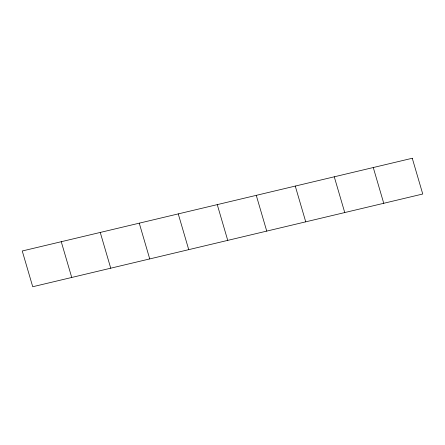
<?xml version="1.0" encoding="UTF-8"?>
<svg xmlns="http://www.w3.org/2000/svg" width="445" height="445" viewBox="0 0 445 445"><rect width="100%" height="100%" fill="white"/><g stroke="black" fill="none" stroke-linecap="round" stroke-linejoin="round"><path stroke-width="0.67" d="M373.266 167.531L383.746 203.287M334.267 176.804L344.747 212.56M295.263 186.077L305.743 221.833M256.264 195.349L266.744 231.105M217.26 204.622L227.74 240.378M178.256 213.895L188.736 249.651M139.257 223.167L149.737 258.923M100.253 232.44L110.733 268.196M61.254 241.713L71.734 277.469M412.27 158.259L22.25 250.986L32.73 286.741L422.75 194.014L412.27 158.259"/></g></svg>
